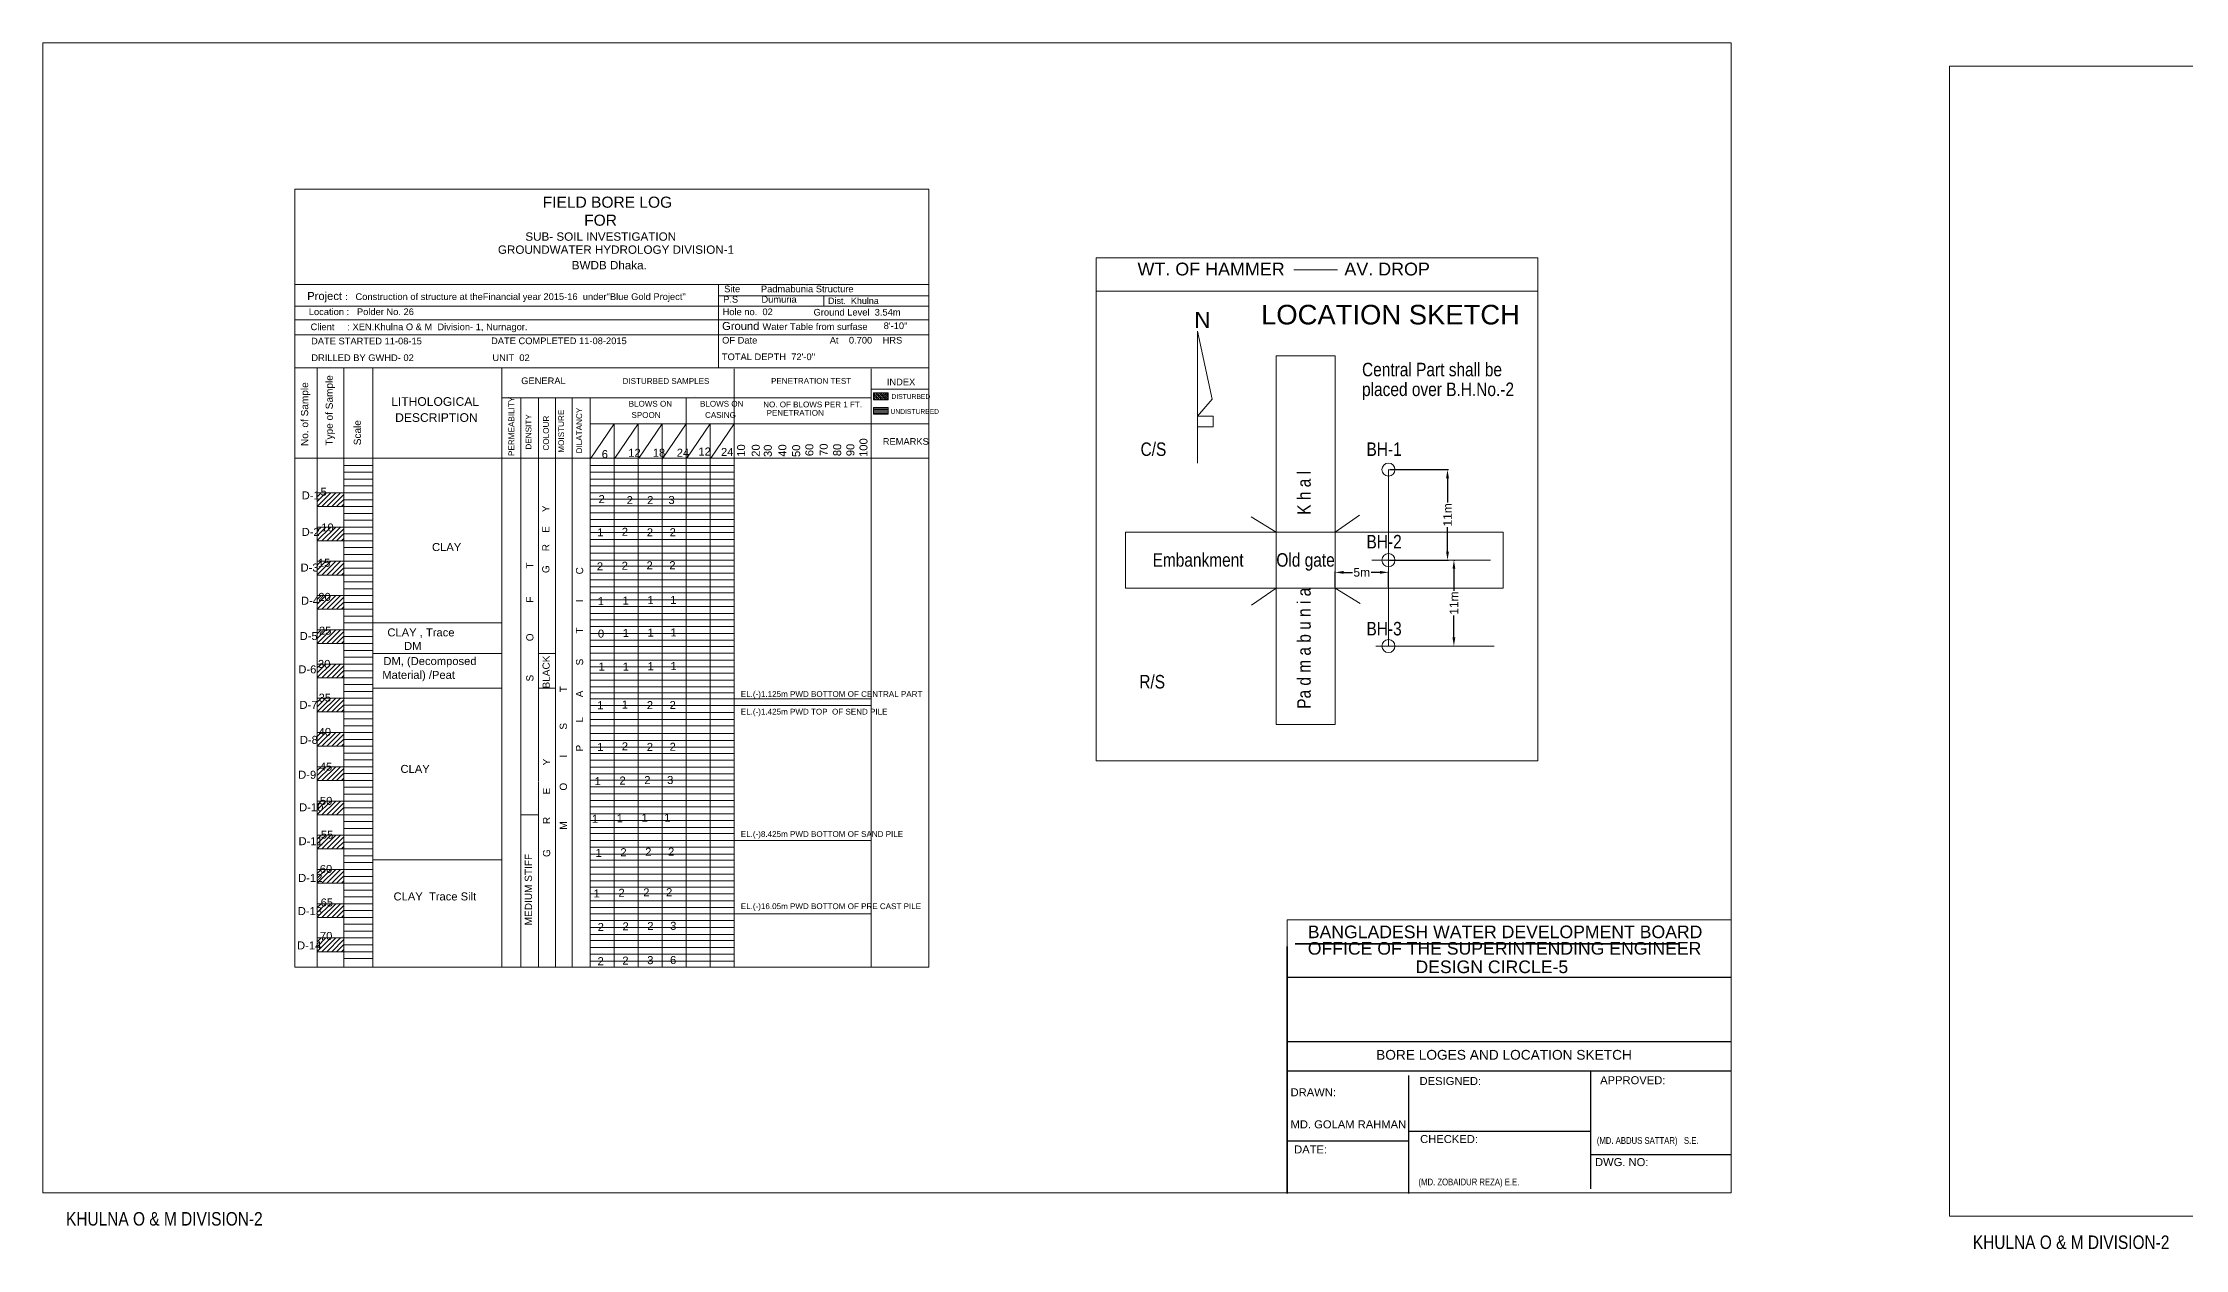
# Model space of a CAD drawing. Header units: feet. Extents: x 10083 to 81994, y 1397 to 4245.
# Drawn here: x 39695 to 40320, y 2033 to 2385 of the extents above; entities that cross this region are included whole.
import ezdxf

# ---------------------------------------------------------------- set-up
doc = ezdxf.new("R2010")
doc.units = ezdxf.units.FT
doc.header["$MEASUREMENT"] = 0
doc.header["$PDMODE"] = 35
doc.layers.get('0').update_dxf_attribs({"linetype": 'CONTINUOUS'})
doc.layers.get('Defpoints').update_dxf_attribs({"linetype": 'CONTINUOUS'})
doc.layers.add('OTHER', color=7, linetype='CONTINUOUS')
doc.layers.add('Text', color=7, linetype='CONTINUOUS')
for name, color, linetype, lineweight in [('Sheet', 250, 'CONTINUOUS', 35), ('VER', 15, 'CONTINUOUS', 13), ('WALL', 250, 'CONTINUOUS', 30)]:
    doc.layers.add(name, color=color, linetype=linetype, lineweight=lineweight)
doc.styles.add('ARIAL', font='arial.ttf')
doc.styles.add('ARIAL NARROW', font='ARIALN.TTF')
doc.styles.get("Standard").update_dxf_attribs({"font": 'arial.ttf'})
doc.styles.add('style1', font='arial.ttf')
doc.dimstyles.new('Architectural', dxfattribs={"dimtxt": 5, "dimasz": 6, "dimexe": 0.25, "dimexo": 0.25, "dimgap": 0.5, "dimtad": 0, "dimdec": 1, "dimzin": 3, "dimdsep": 46, "dimlunit": 3, "dimtxsty": 'Standard', "dimcen": 0.5, "dimclrd": 256, "dimclre": 256, "dimclrt": 242, "dimadec": 0, "dimazin": 0, "dimtfac": 0.5, "dimtdec": 1, "dimtofl": 0, "dimtmove": 0, "dimatfit": 3, "dimfxl": 0.25, "dimtolj": 1, "dimtzin": 0, "dimarcsym": 0})

# ---------------------------------------------------------------- blocks, each defined once
blk = doc.blocks.new('*D56')
at = {"lineweight": -2, "ltscale": 0.5}
for p, q in [((40087.59, 2260.4), (40104.82, 2260.4)), ((40104.57, 2257.9), (40104.57, 2250.77)), ((40104.57, 2236.46), (40104.57, 2243.59)), ((40087.59, 2233.96), (40104.82, 2233.96))]:
    blk.add_line(p, q, dxfattribs=at)
at = {"lineweight": 15, "ltscale": 0.5}
for points in [[(40104.16, 2257.9), (40104.99, 2257.9), (40104.57, 2260.4)], [(40104.16, 2236.46), (40104.99, 2236.46), (40104.57, 2233.96)]]:
    blk.add_solid(points, dxfattribs=at)
at = {"layer": 'Defpoints', "color": 0, "lineweight": 15, "ltscale": 0.5}
for p in [(40087.34, 2260.4), (40087.34, 2233.96), (40104.57, 2233.96)]:
    blk.add_point(p, dxfattribs=at)
at = {"color": 242, "lineweight": 15, "ltscale": 0.5, "insert": (40104.57, 2247.18), "char_height": 2.5, "attachment_point": 5, "rotation": 90}
blk.add_mtext('\\A1;11m', dxfattribs=at)
blk = doc.blocks.new('*D57')
at = {"lineweight": -2, "ltscale": 0.5}
for p, q in [((40071.73, 2226.04), (40071.73, 2230.64)), ((40074.23, 2230.39), (40076.79, 2230.39)), ((40084.84, 2230.39), (40082.28, 2230.39)), ((40087.34, 2226.04), (40087.34, 2230.64))]:
    blk.add_line(p, q, dxfattribs=at)
at = {"lineweight": 15, "ltscale": 0.5}
for points in [[(40074.23, 2230.81), (40074.23, 2229.98), (40071.73, 2230.39)], [(40084.84, 2230.81), (40084.84, 2229.98), (40087.34, 2230.39)]]:
    blk.add_solid(points, dxfattribs=at)
at = {"layer": 'Defpoints', "color": 0, "lineweight": 15, "ltscale": 0.5}
for p in [(40087.34, 2230.39), (40071.73, 2225.79), (40087.34, 2225.79)]:
    blk.add_point(p, dxfattribs=at)
at = {"color": 242, "lineweight": 15, "ltscale": 0.5, "insert": (40079.53, 2230.39), "char_height": 2.5, "attachment_point": 5}
blk.add_mtext('\\A1;5m', dxfattribs=at)
blk = doc.blocks.new('*D58')
at = {"lineweight": -2, "ltscale": 0.5}
for p, q in [((40106.5, 2233.96), (40106.69, 2233.96)), ((40106.44, 2231.46), (40106.44, 2225.01)), ((40106.44, 2211.38), (40106.44, 2217.82))]:
    blk.add_line(p, q, dxfattribs=at)
at = {"lineweight": 15, "ltscale": 0.5}
for points in [[(40106.02, 2231.46), (40106.85, 2231.46), (40106.44, 2233.96)], [(40106.02, 2211.38), (40106.85, 2211.38), (40106.44, 2208.88)]]:
    blk.add_solid(points, dxfattribs=at)
at = {"layer": 'Defpoints', "color": 0, "lineweight": 15, "ltscale": 0.5}
for p in [(40106.25, 2233.96), (40106.44, 2208.88), (40106.44, 2208.88)]:
    blk.add_point(p, dxfattribs=at)
at = {"color": 242, "lineweight": 15, "ltscale": 0.5, "insert": (40106.44, 2221.42), "char_height": 2.5, "attachment_point": 5, "rotation": 90}
blk.add_mtext('\\A1;11m', dxfattribs=at)

msp = doc.modelspace()

# ---------------------------------------------------------------- linework, layer by layer
at = {"color": 1, "lineweight": 15, "ltscale": 0.5}
for p, q in [((39694.56, 2049.17), (39694.56, 2385.05)), ((40251.14, 2042.33), (40251.14, 2378.2)), ((40002, 2322.28), (40130.92, 2322.28)), ((40002, 2322.28), (40002, 2175.33)), ((40130.92, 2322.28), (40130.92, 2175.33)), ((40059.67, 2318.79), (40072.47, 2318.79)), ((40130.92, 2312.53), (40002, 2312.53)), ((40054.54, 2186), (40054.54, 2293.63)), ((40054.54, 2293.63), (40071.73, 2293.63)), ((40071.73, 2293.63), (40071.73, 2186)), ((40087.34, 2260.4), (40087.34, 2208.88)), ((40087.34, 2233.96), (40087.34, 2256.4)), ((40054.54, 2242.12), (40047.24, 2246.58)), ((40071.73, 2242.12), (40078.88, 2247.11)), ((40010.53, 2242.12), (40120.77, 2242.12)), ((40010.53, 2225.79), (40010.53, 2242.12)), ((40120.77, 2242.12), (40120.77, 2225.79)), ((40117.12, 2233.96), (40082.46, 2233.96)), ((40120.77, 2225.79), (40010.53, 2225.79)), ((40047.39, 2220.8), (40054.54, 2225.79)), ((40079.04, 2221.34), (40071.73, 2225.79)), ((39790.92, 2215.62), (39828.5, 2215.62)), ((40083.66, 2208.88), (40094.68, 2208.88)), ((40094.68, 2208.88), (40118.19, 2208.88)), ((39790.92, 2206.68), (39828.5, 2206.68)), ((39839.22, 2206.68), (39844.22, 2206.68)), ((39790.92, 2196.55), (39828.5, 2196.55)), ((39839.22, 2196.55), (39844.22, 2196.55)), ((39896.36, 2193.43), (39936.36, 2193.43)), ((39896.36, 2191.54), (39936.36, 2191.54)), ((40054.54, 2186), (40071.73, 2186)), ((40130.92, 2175.33), (40002, 2175.33)), ((39834.09, 2159.62), (39839.22, 2159.62)), ((39896.36, 2152.1), (39936.36, 2152.1)), ((39896.36, 2130.68), (39936.36, 2130.68)), ((40057.76, 2128.94), (40057.76, 2049)), ((40187.32, 2128.94), (40057.76, 2128.94))]:
    msp.add_line(p, q, dxfattribs=at)
for points in [[(39694.56, 2385.05), (40187.32, 2385.05), (40187.32, 2049.17), (39694.56, 2049.17)], [(40251.14, 2378.2), (40743.9, 2378.2), (40743.9, 2042.33), (40251.14, 2042.33)]]:
    msp.add_lwpolyline(points, close=True, dxfattribs=at)
for centre in [(40087.34, 2260.4), (40087.34, 2233.96), (40087.34, 2208.88)]:
    msp.add_circle(centre, 1.9, dxfattribs=at)
at = {"layer": 'OTHER', "lineweight": 15}
for p, q in [((39953.22, 2342.29), (39932.53, 2342.29)), ((39891.81, 2314.42), (39891.81, 2290.16)), ((39922.55, 2311.88), (39922.55, 2311.88)), ((39922.55, 2311.18), (39922.55, 2308.18)), ((40031.59, 2300.83), (40031.59, 2262.29)), ((40031.59, 2300.83), (40035.85, 2280.93)), ((39936.36, 2289.88), (39936.36, 2281.38)), ((39936.36, 2283.85), (39953.22, 2283.85)), ((39884.81, 2281.67), (39884.81, 2281.67)), ((39936.36, 2281.38), (39936.36, 2115.06)), ((39937.07, 2282.21), (39938.27, 2280.81)), ((39937.07, 2281.6), (39937.74, 2280.81)), ((39937.1, 2281.05), (39937.25, 2280.87)), ((40035.85, 2280.93), (40031.59, 2275.97)), ((39854.36, 2263.43), (39861.36, 2273.75)), ((39870.81, 2274.03), (39870.81, 2274.03)), ((39870.81, 2274.03), (39870.81, 2274.03)), ((39790.92, 2263.71), (39787.91, 2263.71))]:
    msp.add_line(p, q, dxfattribs=at)
at = {"layer": 'OTHER'}
for p, q in [((40057.76, 2112.18), (40187.32, 2112.18)), ((40057.76, 2093.36), (40187.32, 2093.36)), ((40057.76, 2084.85), (40187.32, 2084.85)), ((40093.17, 2083.48), (40093.17, 2048.98)), ((40146.27, 2084.85), (40146.27, 2050.35)), ((40057.72, 2064.41), (40093.17, 2064.41)), ((40093.17, 2067.15), (40146.27, 2067.15)), ((40146.27, 2060.41), (40187.32, 2060.41))]:
    msp.add_line(p, q, dxfattribs=at)
at = {"layer": 'OTHER', "lineweight": 15}
msp.add_lwpolyline([(40031.59, 2275.97), (40036.2, 2275.97), (40036.2, 2272.93), (40031.59, 2272.93)], close=True, dxfattribs=at)
at = {"layer": 'Sheet'}
for p, q in [((40057.76, 2049), (40057.76, 2121.11)), ((40060.14, 2121.87), (40172.22, 2121.87))]:
    msp.add_line(p, q, dxfattribs=at)
at = {"layer": 'VER', "color": 4, "lineweight": 15}
for p, q in [((39932.53, 2342.29), (39768.12, 2342.29)), ((39768.12, 2314.42), (39953.22, 2314.42)), ((39891.81, 2314.42), (39880.98, 2314.42)), ((39768.12, 2308.18), (39953.22, 2308.18)), ((39891.81, 2311.18), (39953.22, 2311.18)), ((39768.12, 2304.17), (39953.22, 2304.17)), ((39768.12, 2299.76), (39953.22, 2299.76)), ((39768.12, 2290.16), (39953.22, 2290.16)), ((39774.67, 2290.16), (39774.67, 2115.06)), ((39782.38, 2290.16), (39782.38, 2115.06)), ((39790.92, 2290.16), (39790.92, 2115.06)), ((39790.92, 2290.16), (39790.92, 2115.06)), ((39828.5, 2290.16), (39828.5, 2115.06)), ((39896.36, 2289.88), (39896.36, 2115.06)), ((39937.07, 2282.82), (39938.8, 2280.81)), ((39937.07, 2282.82), (39938.8, 2280.81)), ((39937.07, 2282.82), (39938.8, 2280.81)), ((39937.59, 2282.82), (39939.33, 2280.81)), ((39938.12, 2282.82), (39939.86, 2280.81)), ((39938.65, 2282.82), (39940.39, 2280.81)), ((39939.18, 2282.82), (39940.91, 2280.81)), ((39939.71, 2282.82), (39941.35, 2280.92)), ((39940.23, 2282.82), (39941.35, 2281.54)), ((39940.76, 2282.82), (39941.35, 2282.15)), ((39828.5, 2281.38), (39936.36, 2281.38)), ((39834.09, 2281.38), (39834.09, 2115.06)), ((39839.22, 2281.38), (39839.22, 2169.5)), ((39844.22, 2281.38), (39844.22, 2115.06)), ((39849.07, 2281.43), (39849.07, 2115.11)), ((39854.36, 2281.38), (39854.36, 2115.06)), ((39882.36, 2281.38), (39882.36, 2261.62)), ((39941.31, 2278.38), (39937.03, 2278.38)), ((39941.31, 2277.98), (39937.03, 2277.98)), ((39941.31, 2277.58), (39937.03, 2277.58)), ((39941.31, 2277.18), (39937.03, 2277.18)), ((39941.31, 2276.78), (39937.03, 2276.78)), ((39953.22, 2273.75), (39854.36, 2273.75)), ((39861.36, 2273.75), (39861.36, 2115.06)), ((39861.55, 2263.71), (39868.36, 2273.75)), ((39868.36, 2273.75), (39868.36, 2115.06)), ((39868.55, 2263.71), (39875.36, 2273.75)), ((39875.36, 2273.75), (39875.36, 2115.06)), ((39875.36, 2263.43), (39882.36, 2273.75)), ((39882.55, 2263.71), (39889.36, 2273.75)), ((39889.36, 2273.75), (39889.36, 2261.62)), ((39889.55, 2263.71), (39896.36, 2273.75)), ((39768.12, 2263.71), (39953.22, 2263.71)), ((39863.81, 2263.71), (39866.75, 2263.71)), ((39863.81, 2263.71), (39865, 2263.71)), ((39877.81, 2263.71), (39877.81, 2263.71)), ((39891.81, 2263.71), (39891.81, 2263.71)), ((39782.38, 2261.62), (39790.92, 2261.62)), ((39782.38, 2259.62), (39790.92, 2259.62)), ((39782.38, 2257.62), (39790.92, 2257.62)), ((39834.09, 2263.43), (39834.09, 2115.06)), ((39844.22, 2263.43), (39844.22, 2115.06)), ((39854.36, 2261.62), (39896.36, 2261.62)), ((39854.36, 2259.62), (39896.36, 2259.62)), ((39854.36, 2257.62), (39896.36, 2257.62)), ((39868.36, 2261.62), (39868.36, 2115.06)), ((39875.36, 2261.62), (39875.36, 2115.06)), ((39882.36, 2261.62), (39882.36, 2115.06)), ((39889.36, 2261.62), (39889.36, 2115.06)), ((39774.67, 2253.62), (39790.92, 2253.62)), ((39777.21, 2253.62), (39774.67, 2251.08)), ((39775.8, 2253.62), (39774.67, 2252.49)), ((39778.63, 2253.62), (39774.67, 2249.66)), ((39780.04, 2253.62), (39776.04, 2249.62)), ((39781.46, 2253.62), (39777.45, 2249.62)), ((39782.38, 2253.13), (39778.87, 2249.62)), ((39782.38, 2251.72), (39780.28, 2249.62)), ((39782.38, 2255.62), (39790.92, 2255.62)), ((39782.38, 2253.62), (39790.92, 2253.62)), ((39782.38, 2251.62), (39790.92, 2251.62)), ((39854.36, 2255.62), (39896.36, 2255.62)), ((39854.36, 2255.62), (39896.36, 2255.62)), ((39854.36, 2253.62), (39896.36, 2253.62)), ((39854.36, 2251.81), (39896.36, 2251.81)), ((39854.36, 2251.81), (39896.36, 2251.81)), ((39774.67, 2249.62), (39790.92, 2249.62)), ((39782.38, 2250.3), (39781.7, 2249.62)), ((39782.38, 2247.62), (39790.92, 2247.62)), ((39782.38, 2245.62), (39790.92, 2245.62)), ((39782.38, 2245.62), (39790.92, 2245.62)), ((39854.36, 2249.81), (39896.36, 2249.81)), ((39854.36, 2249.81), (39896.36, 2249.81)), ((39854.36, 2249.81), (39896.36, 2249.81)), ((39854.36, 2247.81), (39896.36, 2247.81)), ((39854.36, 2247.81), (39896.36, 2247.81)), ((39854.36, 2247.81), (39896.36, 2247.81)), ((39854.36, 2245.81), (39896.36, 2245.81)), ((39774.67, 2243.62), (39790.92, 2243.62)), ((39777.21, 2243.62), (39774.67, 2241.08)), ((39775.8, 2243.62), (39774.67, 2242.49)), ((39778.63, 2243.62), (39774.67, 2239.66)), ((39774.67, 2239.62), (39790.92, 2239.62)), ((39780.04, 2243.62), (39776.04, 2239.62)), ((39781.46, 2243.62), (39777.45, 2239.62)), ((39782.38, 2243.13), (39778.87, 2239.62)), ((39782.38, 2241.72), (39780.28, 2239.62)), ((39782.38, 2240.3), (39781.7, 2239.62)), ((39782.38, 2241.62), (39790.92, 2241.62)), ((39854.36, 2243.81), (39896.36, 2243.81)), ((39854.36, 2242), (39896.36, 2242)), ((39854.36, 2242), (39896.36, 2242)), ((39854.36, 2240), (39896.36, 2240)), ((39854.36, 2240), (39896.36, 2240)), ((39854.36, 2240), (39896.36, 2240)), ((39774.67, 2233.62), (39790.92, 2233.62)), ((39777.21, 2233.62), (39774.67, 2231.08)), ((39775.8, 2233.62), (39774.67, 2232.49)), ((39778.63, 2233.62), (39774.67, 2229.66)), ((39780.04, 2233.62), (39776.04, 2229.62)), ((39781.46, 2233.62), (39777.45, 2229.62)), ((39782.38, 2233.13), (39778.87, 2229.62)), ((39782.38, 2237.62), (39790.92, 2237.62)), ((39782.38, 2237.62), (39790.92, 2237.62)), ((39782.38, 2235.62), (39790.92, 2235.62)), ((39854.36, 2238), (39896.36, 2238)), ((39854.36, 2236), (39896.36, 2236)), ((39854.36, 2234), (39896.36, 2234)), ((39774.67, 2229.62), (39790.92, 2229.62)), ((39782.38, 2231.72), (39780.28, 2229.62)), ((39782.38, 2230.3), (39781.7, 2229.62)), ((39782.38, 2231.62), (39790.92, 2231.62)), ((39782.38, 2229.62), (39790.92, 2229.62)), ((39782.38, 2227.62), (39790.92, 2227.62)), ((39854.36, 2232.19), (39896.36, 2232.19)), ((39854.36, 2232.19), (39896.36, 2232.19)), ((39854.36, 2230.19), (39896.36, 2230.19)), ((39854.36, 2228.19), (39896.36, 2228.19)), ((39854.36, 2226.19), (39896.36, 2226.19)), ((39774.67, 2223.62), (39790.92, 2223.62)), ((39777.21, 2223.62), (39774.67, 2221.08)), ((39775.8, 2223.62), (39774.67, 2222.49)), ((39778.63, 2223.62), (39774.67, 2219.66)), ((39780.04, 2223.62), (39776.04, 2219.62)), ((39781.46, 2223.62), (39777.45, 2219.62)), ((39782.38, 2223.13), (39778.87, 2219.62)), ((39782.38, 2221.72), (39780.28, 2219.62)), ((39782.38, 2220.3), (39781.7, 2219.62)), ((39782.38, 2225.62), (39790.92, 2225.62)), ((39782.38, 2221.62), (39790.92, 2221.62)), ((39782.38, 2221.62), (39790.92, 2221.62)), ((39854.36, 2224.38), (39896.36, 2224.38)), ((39854.36, 2224.38), (39896.36, 2224.38)), ((39854.36, 2222.38), (39896.36, 2222.38)), ((39854.36, 2220.38), (39896.36, 2220.38)), ((39774.67, 2219.62), (39790.92, 2219.62)), ((39782.38, 2217.62), (39790.92, 2217.62)), ((39782.38, 2215.62), (39790.92, 2215.62)), ((39854.36, 2218.38), (39896.36, 2218.38)), ((39854.36, 2216.58), (39896.36, 2216.58)), ((39854.36, 2216.58), (39896.36, 2216.58)), ((39854.36, 2214.58), (39896.36, 2214.58)), ((39774.67, 2213.62), (39790.92, 2213.62)), ((39777.21, 2213.62), (39774.67, 2211.08)), ((39775.8, 2213.62), (39774.67, 2212.49)), ((39778.63, 2213.62), (39774.67, 2209.66)), ((39774.67, 2209.62), (39790.92, 2209.62)), ((39780.04, 2213.62), (39776.04, 2209.62)), ((39781.46, 2213.62), (39777.45, 2209.62)), ((39782.38, 2213.13), (39778.87, 2209.62)), ((39782.38, 2211.72), (39780.28, 2209.62)), ((39782.38, 2210.3), (39781.7, 2209.62)), ((39782.38, 2213.62), (39790.92, 2213.62)), ((39782.38, 2211.62), (39790.92, 2211.62)), ((39782.38, 2207.62), (39790.92, 2207.62)), ((39854.36, 2212.58), (39896.36, 2212.58)), ((39854.36, 2210.58), (39896.36, 2210.58)), ((39854.36, 2208.77), (39896.36, 2208.77)), ((39854.36, 2208.77), (39896.36, 2208.77)), ((39774.67, 2203.62), (39790.92, 2203.62)), ((39777.21, 2203.62), (39774.67, 2201.08)), ((39775.8, 2203.62), (39774.67, 2202.49)), ((39778.63, 2203.62), (39774.67, 2199.66)), ((39780.04, 2203.62), (39776.04, 2199.62)), ((39781.46, 2203.62), (39777.45, 2199.62)), ((39782.38, 2203.13), (39778.87, 2199.62)), ((39782.38, 2201.72), (39780.28, 2199.62)), ((39782.38, 2205.62), (39790.92, 2205.62)), ((39782.38, 2205.62), (39790.92, 2205.62)), ((39782.38, 2201.62), (39790.92, 2201.62)), ((39854.36, 2206.77), (39896.36, 2206.77)), ((39854.36, 2204.77), (39896.36, 2204.77)), ((39854.36, 2202.77), (39896.36, 2202.77)), ((39774.67, 2199.62), (39790.92, 2199.62)), ((39782.38, 2200.3), (39781.7, 2199.62)), ((39782.38, 2197.62), (39790.92, 2197.62)), ((39782.38, 2197.62), (39790.92, 2197.62)), ((39782.38, 2195.62), (39790.92, 2195.62)), ((39854.36, 2200.96), (39896.36, 2200.96)), ((39854.36, 2200.96), (39896.36, 2200.96)), ((39854.36, 2200.96), (39896.36, 2200.96)), ((39854.36, 2198.96), (39896.36, 2198.96)), ((39854.36, 2198.96), (39896.36, 2198.96)), ((39854.36, 2196.96), (39896.36, 2196.96)), ((39854.36, 2196.96), (39896.36, 2196.96)), ((39854.36, 2195.24), (39896.36, 2195.24)), ((39854.36, 2195.24), (39896.36, 2195.24)), ((39774.67, 2193.62), (39790.92, 2193.62)), ((39777.21, 2193.62), (39774.67, 2191.08)), ((39775.8, 2193.62), (39774.67, 2192.49)), ((39778.63, 2193.62), (39774.67, 2189.66)), ((39774.67, 2189.62), (39790.92, 2189.62)), ((39780.04, 2193.62), (39776.04, 2189.62)), ((39781.46, 2193.62), (39777.45, 2189.62)), ((39782.38, 2193.13), (39778.87, 2189.62)), ((39782.38, 2191.72), (39780.28, 2189.62)), ((39782.38, 2190.3), (39781.7, 2189.62)), ((39782.38, 2191.62), (39790.92, 2191.62)), ((39782.38, 2189.62), (39790.92, 2189.62)), ((39854.36, 2193.43), (39896.36, 2193.43)), ((39854.36, 2193.43), (39896.36, 2193.43)), ((39854.36, 2191.54), (39896.36, 2191.54)), ((39854.36, 2189.43), (39896.36, 2189.43)), ((39774.67, 2183.62), (39790.92, 2183.62)), ((39777.21, 2183.62), (39774.67, 2181.08)), ((39775.8, 2183.62), (39774.67, 2182.49)), ((39778.63, 2183.62), (39774.67, 2179.66)), ((39780.04, 2183.62), (39776.04, 2179.62)), ((39781.46, 2183.62), (39777.45, 2179.62)), ((39782.38, 2183.13), (39778.87, 2179.62)), ((39782.38, 2187.62), (39790.92, 2187.62)), ((39782.38, 2185.62), (39790.92, 2185.62)), ((39854.36, 2187.43), (39896.36, 2187.43)), ((39854.36, 2185.62), (39896.36, 2185.62)), ((39854.36, 2185.62), (39896.36, 2185.62)), ((39854.36, 2183.34), (39896.36, 2183.34)), ((39774.67, 2179.62), (39790.92, 2179.62)), ((39782.38, 2181.72), (39780.28, 2179.62)), ((39782.38, 2180.3), (39781.7, 2179.62)), ((39782.38, 2181.62), (39790.92, 2181.62)), ((39782.38, 2181.62), (39790.92, 2181.62)), ((39782.38, 2177.62), (39790.92, 2177.62)), ((39854.36, 2181.34), (39896.36, 2181.34)), ((39854.36, 2179.34), (39896.36, 2179.34)), ((39854.36, 2177.53), (39896.36, 2177.53)), ((39854.36, 2177.53), (39896.36, 2177.53)), ((39774.67, 2173.62), (39790.92, 2173.62)), ((39777.21, 2173.62), (39774.67, 2171.08)), ((39775.8, 2173.62), (39774.67, 2172.49)), ((39778.63, 2173.62), (39774.67, 2169.66)), ((39780.04, 2173.62), (39776.04, 2169.62)), ((39781.46, 2173.62), (39777.45, 2169.62)), ((39782.38, 2173.13), (39778.87, 2169.62)), ((39782.38, 2171.72), (39780.28, 2169.62)), ((39782.38, 2170.3), (39781.7, 2169.62)), ((39782.38, 2175.62), (39790.92, 2175.62)), ((39782.38, 2173.62), (39790.92, 2173.62)), ((39782.38, 2171.62), (39790.92, 2171.62)), ((39854.36, 2175.53), (39896.36, 2175.53)), ((39854.36, 2173.53), (39896.36, 2173.53)), ((39854.36, 2171.53), (39896.36, 2171.53)), ((39774.67, 2169.62), (39790.92, 2169.62)), ((39774.67, 2163.62), (39790.92, 2163.62)), ((39777.21, 2163.62), (39774.67, 2161.08)), ((39775.8, 2163.62), (39774.67, 2162.49)), ((39778.63, 2163.62), (39774.67, 2159.66)), ((39780.04, 2163.62), (39776.04, 2159.62)), ((39781.46, 2163.62), (39777.45, 2159.62)), ((39782.38, 2167.62), (39790.92, 2167.62)), ((39782.38, 2165.62), (39790.92, 2165.62)), ((39782.38, 2165.62), (39790.92, 2165.62)), ((39839.22, 2169.29), (39839.22, 2115.06)), ((39854.36, 2169.72), (39896.36, 2169.72)), ((39854.36, 2169.72), (39896.36, 2169.72)), ((39854.36, 2169.72), (39896.36, 2169.72)), ((39854.36, 2167.72), (39896.36, 2167.72)), ((39854.36, 2167.72), (39896.36, 2167.72)), ((39854.36, 2165.72), (39896.36, 2165.72)), ((39854.36, 2165.72), (39896.36, 2165.72)), ((39854.36, 2163.72), (39896.36, 2163.72)), ((39854.36, 2163.72), (39896.36, 2163.72)), ((39774.67, 2159.62), (39790.92, 2159.62)), ((39782.38, 2163.13), (39778.87, 2159.62)), ((39782.38, 2161.72), (39780.28, 2159.62)), ((39782.38, 2161.62), (39790.92, 2161.62)), ((39782.38, 2157.62), (39790.92, 2157.62)), ((39782.38, 2157.62), (39790.92, 2157.62)), ((39854.36, 2161.91), (39896.36, 2161.91)), ((39854.36, 2161.91), (39896.36, 2161.91)), ((39854.36, 2159.91), (39896.36, 2159.91)), ((39854.36, 2157.91), (39896.36, 2157.91)), ((39774.67, 2153.62), (39790.92, 2153.62)), ((39777.21, 2153.62), (39774.67, 2151.08)), ((39775.8, 2153.62), (39774.67, 2152.49)), ((39778.63, 2153.62), (39774.67, 2149.66)), ((39780.04, 2153.62), (39776.04, 2149.62)), ((39781.46, 2153.62), (39777.45, 2149.62)), ((39782.38, 2153.13), (39778.87, 2149.62)), ((39782.38, 2151.72), (39780.28, 2149.62)), ((39782.38, 2155.62), (39790.92, 2155.62)), ((39782.38, 2151.62), (39790.92, 2151.62)), ((39854.36, 2155.91), (39896.36, 2155.91)), ((39854.36, 2154.1), (39896.36, 2154.1)), ((39854.36, 2154.1), (39896.36, 2154.1)), ((39854.36, 2152.1), (39896.36, 2152.1)), ((39774.67, 2149.62), (39790.92, 2149.62)), ((39782.38, 2150.3), (39781.7, 2149.62)), ((39782.38, 2149.62), (39790.92, 2149.62)), ((39782.38, 2147.62), (39790.92, 2147.62)), ((39782.38, 2145.62), (39790.92, 2145.62)), ((39790.92, 2146.46), (39828.5, 2146.46)), ((39854.36, 2150.1), (39896.36, 2150.1)), ((39854.36, 2148.1), (39896.36, 2148.1)), ((39854.36, 2146.3), (39896.36, 2146.3)), ((39854.36, 2146.3), (39896.36, 2146.3)), ((39774.67, 2143.62), (39790.92, 2143.62)), ((39777.21, 2143.62), (39774.67, 2141.08)), ((39775.8, 2143.62), (39774.67, 2142.49)), ((39778.63, 2143.62), (39774.67, 2139.66)), ((39774.67, 2139.62), (39790.92, 2139.62)), ((39780.04, 2143.62), (39776.04, 2139.62)), ((39781.46, 2143.62), (39777.45, 2139.62)), ((39782.38, 2143.13), (39778.87, 2139.62)), ((39782.38, 2141.72), (39780.28, 2139.62)), ((39782.38, 2140.3), (39781.7, 2139.62)), ((39782.38, 2141.62), (39790.92, 2141.62)), ((39782.38, 2141.62), (39790.92, 2141.62)), ((39854.36, 2144.3), (39896.36, 2144.3)), ((39854.36, 2142.3), (39896.36, 2142.3)), ((39854.36, 2140.3), (39896.36, 2140.3)), ((39774.67, 2133.62), (39790.92, 2133.62)), ((39777.21, 2133.62), (39774.67, 2131.08)), ((39775.8, 2133.62), (39774.67, 2132.49)), ((39778.63, 2133.62), (39774.67, 2129.66)), ((39780.04, 2133.62), (39776.04, 2129.62)), ((39781.46, 2133.62), (39777.45, 2129.62)), ((39782.38, 2133.13), (39778.87, 2129.62)), ((39782.38, 2137.62), (39790.92, 2137.62)), ((39782.38, 2135.62), (39790.92, 2135.62)), ((39782.38, 2133.62), (39790.92, 2133.62)), ((39854.36, 2138.49), (39896.36, 2138.49)), ((39854.36, 2138.49), (39896.36, 2138.49)), ((39854.36, 2138.49), (39896.36, 2138.49)), ((39854.36, 2136.49), (39896.36, 2136.49)), ((39854.36, 2136.49), (39896.36, 2136.49)), ((39854.36, 2134.49), (39896.36, 2134.49)), ((39854.36, 2134.49), (39896.36, 2134.49)), ((39854.36, 2132.49), (39896.36, 2132.49)), ((39854.36, 2132.49), (39896.36, 2132.49)), ((39774.67, 2129.62), (39790.92, 2129.62)), ((39782.38, 2131.72), (39780.28, 2129.62)), ((39782.38, 2130.3), (39781.7, 2129.62)), ((39782.38, 2131.62), (39790.92, 2131.62)), ((39782.38, 2127.62), (39790.92, 2127.62)), ((39854.36, 2130.68), (39896.36, 2130.68)), ((39854.36, 2130.68), (39896.36, 2130.68)), ((39854.36, 2130.68), (39896.36, 2130.68)), ((39854.36, 2128.68), (39896.36, 2128.68)), ((39854.36, 2128.68), (39896.36, 2128.68)), ((39854.36, 2126.68), (39896.36, 2126.68)), ((39854.36, 2126.68), (39896.36, 2126.68)), ((39774.67, 2123.62), (39790.92, 2123.62)), ((39777.21, 2123.62), (39774.67, 2121.08)), ((39775.8, 2123.62), (39774.67, 2122.49)), ((39778.63, 2123.62), (39774.67, 2119.66)), ((39780.04, 2123.62), (39776.04, 2119.62)), ((39781.46, 2123.62), (39777.45, 2119.62)), ((39782.38, 2123.13), (39778.87, 2119.62)), ((39782.38, 2121.72), (39780.28, 2119.62)), ((39782.38, 2120.3), (39781.7, 2119.62)), ((39782.38, 2125.62), (39790.92, 2125.62)), ((39782.38, 2125.62), (39790.92, 2125.62)), ((39782.38, 2121.62), (39790.92, 2121.62)), ((39854.36, 2124.68), (39896.36, 2124.68)), ((39854.36, 2124.68), (39896.36, 2124.68)), ((39854.36, 2122.87), (39896.36, 2122.87)), ((39854.36, 2122.87), (39896.36, 2122.87)), ((39854.36, 2120.87), (39896.36, 2120.87)), ((39768.12, 2115.06), (39953.22, 2115.06)), ((39774.67, 2119.62), (39790.92, 2119.62)), ((39782.38, 2117.62), (39790.92, 2117.62)), ((39782.38, 2117.62), (39790.92, 2117.62)), ((39854.36, 2118.87), (39896.36, 2118.87)), ((39854.36, 2116.87), (39896.36, 2116.87)), ((39854.36, 2115.06), (39889.36, 2115.06))]:
    msp.add_line(p, q, dxfattribs=at)
for points in [[(39768.12, 2115.06), (39768.12, 2342.29)], [(39953.22, 2342.29), (39953.22, 2115.06)]]:
    msp.add_lwpolyline(points, dxfattribs=at)
for points in [[(39937.07, 2282.82), (39941.35, 2282.82), (39941.35, 2280.81), (39937.07, 2280.81)], [(39937.03, 2278.58), (39941.31, 2278.58), (39941.31, 2276.57), (39937.03, 2276.57)], [(39774.67, 2253.62), (39782.38, 2253.62), (39782.38, 2249.62), (39774.67, 2249.62)], [(39774.67, 2243.62), (39782.38, 2243.62), (39782.38, 2239.62), (39774.67, 2239.62)], [(39774.67, 2233.62), (39782.38, 2233.62), (39782.38, 2229.62), (39774.67, 2229.62)], [(39774.67, 2223.62), (39782.38, 2223.62), (39782.38, 2219.62), (39774.67, 2219.62)], [(39774.67, 2213.62), (39782.38, 2213.62), (39782.38, 2209.62), (39774.67, 2209.62)], [(39774.67, 2203.62), (39782.38, 2203.62), (39782.38, 2199.62), (39774.67, 2199.62)], [(39774.67, 2193.62), (39782.38, 2193.62), (39782.38, 2189.62), (39774.67, 2189.62)], [(39774.67, 2183.62), (39782.38, 2183.62), (39782.38, 2179.62), (39774.67, 2179.62)], [(39774.67, 2173.62), (39782.38, 2173.62), (39782.38, 2169.62), (39774.67, 2169.62)], [(39774.67, 2163.62), (39782.38, 2163.62), (39782.38, 2159.62), (39774.67, 2159.62)], [(39774.67, 2153.62), (39782.38, 2153.62), (39782.38, 2149.62), (39774.67, 2149.62)], [(39774.67, 2143.62), (39782.38, 2143.62), (39782.38, 2139.62), (39774.67, 2139.62)], [(39774.67, 2133.62), (39782.38, 2133.62), (39782.38, 2129.62), (39774.67, 2129.62)], [(39774.67, 2123.62), (39782.38, 2123.62), (39782.38, 2119.62), (39774.67, 2119.62)]]:
    msp.add_lwpolyline(points, close=True, dxfattribs=at)

# ---------------------------------------------------------------- texts
at = {"layer": 'Text'}
for s, height, style, p in [('WT. OF HAMMER            AV. DROP', 3.7406, 'ARIAL', (40014.09, 2317.11)), ('LOCATION SKETCH', 5.7265, 'ARIAL', (40050.15, 2302.8)), ('Central Part shall be', 3.9366, 'ARIAL NARROW', (40079.62, 2287.66)), ('placed over B.H.No.-2', 3.9366, 'ARIAL NARROW', (40079.62, 2281.89)), ('C/S', 3.937, 'ARIAL NARROW', (40014.97, 2264.4)), ('BH-1', 3.937, 'ARIAL NARROW', (40080.92, 2264.4)), ('BH-2', 3.937, 'ARIAL NARROW', (40080.92, 2237.39)), ('Embankment', 3.937, 'ARIAL NARROW', (40018.48, 2232.06)), ('Old gate', 3.937, 'ARIAL NARROW', (40054.61, 2232.06)), ('BH-3', 3.937, 'ARIAL NARROW', (40080.92, 2211.99)), ('R/S', 3.937, 'ARIAL NARROW', (40014.6, 2196.49)), ('BANGLADESH WATER DEVELOPMENT BOARD', 3.6822, 'ARIAL', (40063.79, 2123.56)), ('OFFICE OF THE SUPERINTENDING ENGINEER', 3.6822, 'ARIAL', (40063.79, 2118.75)), ('DESIGN CIRCLE-5', 3.6822, 'ARIAL', (40095.21, 2113.36)), ('BORE LOGES AND LOCATION SKETCH', 2.8632, 'ARIAL', (40083.73, 2088.06)), ('DESIGNED:', 2.338, 'ARIAL', (40096.41, 2080.67)), ('APPROVED:', 2.338, 'ARIAL', (40149.12, 2080.91)), ('DRAWN:', 2.338, 'ARIAL', (40058.76, 2077.38)), ('MD. GOLAM RAHMAN', 2.3379, 'ARIAL', (40058.76, 2068.02)), ('CHECKED:', 2.338, 'ARIAL', (40096.58, 2063.73)), ('(MD. ABDUS SATTAR)   S.E.', 1.9683, 'ARIAL NARROW', (40148.15, 2063.49)), ('DATE: ', 2.338, 'ARIAL', (40059.8, 2060.69)), ('DWG. NO:', 2.338, 'ARIAL', (40147.62, 2057)), ('(MD. ZOBAIDUR REZA) E.E.', 1.9683, 'ARIAL NARROW', (40096.1, 2051.38)), ('KHULNA O & M DIVISION-2', 3.9375, 'ARIAL NARROW', (39701.33, 2039.63)), ('KHULNA O & M DIVISION-2', 3.9375, 'ARIAL NARROW', (40257.91, 2032.79))]:
    msp.add_text(s, height=height, dxfattribs=dict(at, style=style)).set_placement(p)
at = {"layer": 'Text', "style": 'ARIAL NARROW'}
msp.add_text('Pa d m a b u n i a                 K h a l ', height=3.9366, rotation=90, dxfattribs=at).set_placement((40064.64, 2190.55))
at = {"layer": 'VER', "color": 4, "lineweight": 15, "style": 'style1'}
msp.add_text('Dist.  Khulna', height=1.8687, dxfattribs=at).set_placement((39923.76, 2308.77))
at = {"layer": 'VER', "color": 4, "lineweight": 15, "attachment_point": 1, "style": 'style1'}
for s, insert, char_height, width in [(' {\\H0.8333x;Site        Padmabunia Structure}', (39892.52, 2314.15), 2.3359, 100.58), (' {\\H0.8333x;Hole no.  02}', (39892.06, 2307.46), 2.3359, 100.58), (' {\\H0.8333x;P.S         Dumuria}', (39892.23, 2311.1), 2.3359, 100.58), (' {\\H0.8333x;       Ground Level  3.54m}', (39913.34, 2307.34), 2.3359, 100.58), (' Ground {\\H0.8333x;Water Table from surfase }', (39891.92, 2303.52), 2.3359, 100.58), (" {\\H0.8333x;8'-10''}", (39939.08, 2303.39), 2.3359, 100.58), (' {\\H0.8333x;OF Date                            At    0.700    HRS        }', (39891.92, 2299.16), 2.3359, 100.58), (" {\\H0.8333x;TOTAL DEPTH  72'-0''}", (39891.86, 2294.32), 2.3359, 100.58), ('DISTURBED', (39942.27, 2282.44), 1.402, 60.348), ('UNDISTURBED', (39941.99, 2278.06), 1.4016, 60.348), ('\\P6', (39857.7, 2269.99), 2.34, 100.58), ('12', (39865.44, 2266.5), 2.336, 100.58), ('18', (39872.59, 2266.5), 2.336, 100.58), ('24', (39879.59, 2266.5), 2.336, 100.58), ('12', (39885.91, 2266.86), 2.336, 100.58), ('24', (39892.51, 2266.73), 2.336, 100.58), ('\\PD-1', (39770.12, 2257.94), 2.336, 100.58), ('\\P5', (39775.62, 2259.01), 2.34, 100.58), ('2', (39856.77, 2252.97), 2.34, 100.58), ('2', (39864.97, 2252.66), 2.34, 100.58), ('2', (39870.94, 2252.66), 2.34, 100.58), ('3', (39877.17, 2252.7), 2.34, 100.58), ('\\PD-2', (39770.12, 2247.28), 2.336, 100.58), ('\\P10', (39775.82, 2248.58), 2.336, 100.58), ('1', (39856.39, 2243.25), 2.34, 100.58), ('2', (39863.55, 2243.42), 2.34, 100.58), ('2', (39870.85, 2243.25), 2.34, 100.58), ('2', (39877.51, 2243.29), 2.34, 100.58), ('\\PD-3', (39769.79, 2236.86), 2.336, 100.58), ('\\P15', (39774.86, 2238.25), 2.336, 100.58), ('2', (39856.27, 2233.33), 2.34, 100.58), ('2', (39863.52, 2233.5), 2.34, 100.58), ('2', (39870.77, 2233.62), 2.34, 100.58), ('2', (39877.43, 2233.66), 2.34, 100.58), ('\\PD-4', (39769.9, 2227.18), 2.336, 100.58), ('\\P20', (39774.96, 2228.29), 2.336, 100.58), ('1', (39856.53, 2223.16), 2.34, 100.58), ('1', (39863.77, 2223.34), 2.34, 100.58), ('1', (39871.02, 2223.46), 2.34, 100.58), ('1', (39877.68, 2223.5), 2.34, 100.58), ('\\P25', (39775.15, 2218.43), 2.336, 100.58), ('0', (39856.58, 2213.68), 2.34, 100.58), ('1', (39863.83, 2213.86), 2.34, 100.58), ('1', (39871.08, 2213.98), 2.34, 100.58), ('1', (39877.74, 2214.02), 2.34, 100.58), ('\\PD-5', (39769.52, 2216.87), 2.336, 100.58), ('\\PD-6', (39769.14, 2207.13), 2.336, 100.58), ('\\P30', (39774.86, 2208.72), 2.336, 100.58), ('1', (39856.77, 2204.05), 2.34, 100.58), ('1', (39863.83, 2204.05), 2.34, 100.58), ('1', (39871.08, 2204.17), 2.34, 100.58), ('1', (39877.74, 2204.21), 2.34, 100.58), ('\\P35', (39775.05, 2198.86), 2.336, 100.58), ('\\PD-7', (39769.47, 2196.76), 2.336, 100.58), ('1', (39856.39, 2192.78), 2.34, 100.58), ('1', (39863.55, 2192.96), 2.34, 100.58), ('2', (39870.85, 2192.79), 2.34, 100.58), ('2', (39877.51, 2192.83), 2.34, 100.58), ('\\PD-8', (39769.58, 2186.54), 2.336, 100.58), ('\\P40', (39775.05, 2188.86), 2.336, 100.58), ('1', (39856.39, 2180.58), 2.34, 100.58), ('2', (39863.55, 2180.76), 2.34, 100.58), ('2', (39870.85, 2180.59), 2.34, 100.58), ('2', (39877.51, 2180.63), 2.34, 100.58), ('\\PD-9', (39769.09, 2176.35), 2.336, 100.58), ('\\P45', (39775.4, 2178.72), 2.336, 100.58), ('1', (39855.62, 2170.59), 2.34, 100.58), ('2', (39862.87, 2170.77), 2.34, 100.58), ('2', (39870.12, 2170.89), 2.34, 100.58), ('3', (39876.78, 2170.93), 2.34, 100.58), ('\\P50', (39775.43, 2168.72), 2.336, 100.58), ('\\PD-10', (39769.36, 2166.83), 2.336, 100.58), ('1', (39854.81, 2159.59), 2.34, 100.58), ('1', (39862.06, 2159.76), 2.34, 100.58), ('1', (39869.31, 2159.88), 2.34, 100.58), ('1', (39875.97, 2159.92), 2.34, 100.58), ('\\PD-11', (39769.2, 2156.95), 2.336, 100.58), ('\\P55', (39775.72, 2158.86), 2.336, 100.58), ('\\P60', (39775.4, 2148.84), 2.336, 100.58), ('1', (39855.89, 2149.65), 2.34, 100.58), ('2', (39863.14, 2149.83), 2.34, 100.58), ('2', (39870.39, 2149.95), 2.34, 100.58), ('2', (39877.05, 2149.99), 2.34, 100.58), ('\\PD-12', (39769.09, 2146.22), 2.336, 100.58), ('\\PD-13', (39768.98, 2136.54), 2.336, 100.58), ('\\P65', (39775.64, 2139.05), 2.336, 100.58), ('1', (39855.32, 2137.81), 2.34, 100.58), ('2', (39862.57, 2137.98), 2.34, 100.58), ('2', (39869.82, 2138.11), 2.34, 100.58), ('2', (39876.48, 2138.15), 2.34, 100.58), ('2', (39856.51, 2128), 2.34, 100.58), ('2', (39863.75, 2128.18), 2.34, 100.58), ('2', (39871, 2128.3), 2.34, 100.58), ('3', (39877.66, 2128.34), 2.34, 100.58), ('\\PD-14', (39768.76, 2126.5), 2.336, 100.58), ('\\P70', (39775.43, 2129.27), 2.336, 100.58), ('2', (39856.47, 2118.01), 2.34, 100.58), ('2', (39863.71, 2118.18), 2.34, 100.58), ('3', (39870.97, 2118.31), 2.34, 100.58), ('6', (39877.63, 2118.35), 2.34, 100.58)]:
    msp.add_mtext(s, dxfattribs=dict(at, insert=insert, char_height=char_height, width=width))
at = {"layer": 'VER', "color": 4, "lineweight": 15, "char_height": 2.336, "width": 100.58, "attachment_point": 1, "rotation": 90, "style": 'style1'}
for s, insert in [('10', (39897.21, 2264.16)), ('20', (39901.48, 2264.16)), ('30', (39905, 2264.08)), ('40', (39909.26, 2264.16)), ('50', (39913.28, 2264.08)), ('60', (39917.13, 2264.33)), ('70', (39921.31, 2264.41)), ('80', (39925.25, 2264.33)), ('90', (39929.1, 2264.33)), ('100', (39932.93, 2264.11))]:
    msp.add_mtext(s, dxfattribs=dict(at, insert=insert))
at = {"layer": 'WALL', "color": 6, "attachment_point": 1, "style": 'style1'}
for s, insert, char_height, width in [('FIELD BORE LOG', (39840.48, 2340.13), 3.2443, 139.6944), ('FOR ', (39852.57, 2334.87), 3.244, 139.6944), ('SUB- SOIL INVESTIGATION', (39835.4, 2329.68), 2.4333, 104.7708), ('GROUNDWATER HYDROLOGY DIVISION-1', (39827.39, 2325.86), 2.4333, 104.7708), ('BWDB Dhaka.', (39848.95, 2321.32), 2.4333, 104.7708), ('  Project {\\H0.8333x;:   Construction of structure at theFinancial year 2015-16  under"Blue Gold Project" }', (39769.92, 2312.28), 2.33592, 130.5752), (' {\\H0.8333x;Location :   Polder No. 26}', (39771.28, 2307.48), 2.3359, 100.58), ('\\pt56.06; {\\H0.8333x;Client     : XEN.Khulna O & M  Division- 1, Nurnagor.}', (39771.81, 2303.07), 2.3359, 100.58), (' N', (40028.85, 2306.48), 4.672, 201.16), ('\\pt56.06; {\\H0.8333x;DATE STARTED 11-08-15}', (39771.95, 2298.92), 2.3359, 100.58), ('\\pt56.06; {\\H0.8333x;DATE COMPLETED 11-08-2015}', (39824.49, 2298.99), 2.3359, 100.58), ('\\pt56.06; {\\H0.8333x;DRILLED BY GWHD- 02}', (39772.02, 2294.05), 2.3359, 100.58), ('\\pt56.06; {\\H0.8333x;UNIT  02}', (39824.88, 2294.05), 2.3359, 100.58), ('\\pt56.06; {\\H0.8333x;GENERAL}', (39833.28, 2287.32), 2.3359, 100.58), ('\\PDISTURBED SAMPLES', (39863.79, 2289.92), 1.6819, 72.4176), ('\\P\\P\\PPENETRATION TEST', (39907.13, 2295.55), 1.6819, 72.4176), ('\\pt56.06; {\\H0.8333x;INDEX}', (39940, 2286.98), 2.3359, 100.58), ('LITHOLOGICAL', (39796.24, 2281.55), 2.5228, 108.6264), (' DESCRIPTION', (39796.42, 2276.87), 2.5228, 108.6264), (' BLOWS ON', (39864.91, 2280.48), 1.682, 72.4176), ('SPOON', (39866.38, 2277.2), 1.682, 72.4176), (' BLOWS ON', (39885.73, 2280.48), 1.682, 72.4176), (' CASING', (39887.2, 2277.2), 1.682, 72.4176), ('\\P\\P\\P.', (39891.03, 2286.93), 1.68, 72.4176), ('\\PNO. OF BLOWS PER 1 FT.', (39904.83, 2283.08), 1.6819, 72.4176), ('\\P\\P\\PPENETRATION  ', (39905.82, 2286.22), 1.6819, 72.4176), ('\\pt56.06; {\\H0.8333x;REMARKS}', (39938.82, 2269.6), 2.3359, 100.58), (' CLAY  ', (39807.26, 2238.96), 2.336, 100.58), (' CLAY , Trace ', (39794.23, 2214.03), 2.3359, 100.58), (' DM', (39799.1, 2210.07), 2.336, 100.58), (' Material) /Peat', (39792.73, 2201.62), 2.3359, 100.58), (' DM, (Decomposed', (39793.05, 2205.66), 2.3359, 100.58), ('\\P\\P\\PEL.(-)1.125m PWD BOTTOM OF CENTRAL PART', (39898.29, 2204.12), 1.6819, 72.4176), ('\\P\\P\\PEL.(-)1.425m PWD TOP  OF SEND PILE', (39898.29, 2198.97), 1.6819, 72.4176), (' CLAY  ', (39798.05, 2174.16), 2.336, 100.58), ('\\P\\P\\PEL.(-)8.425m PWD BOTTOM OF SAND PILE', (39898.29, 2163.23), 1.6819, 72.4176), (' CLAY  Trace Silt ', (39796.02, 2136.92), 2.3359, 100.58), ('\\P\\P\\PEL.(-)16.05m PWD BOTTOM OF PRE CAST PILE', (39898.29, 2142.14), 1.6819, 72.4176)]:
    msp.add_mtext(s, dxfattribs=dict(at, insert=insert, char_height=char_height, width=width))
at = {"layer": 'WALL', "color": 6, "attachment_point": 1, "rotation": 90, "style": 'style1'}
for s, insert, char_height, width in [('No. of Sample', (39769.91, 2267.3), 2.1023, 90.522), ('Type of Sample', (39777.1, 2267.41), 2.1023, 90.522), ('PERMEABILITY', (39830.48, 2264.38), 1.7029, 73.3228), ('DENSITY', (39835.47, 2266.26), 1.703, 73.3228), ('MOISTURE', (39845, 2265.34), 1.703, 73.3228), ('DILATANCY', (39850.26, 2265.13), 1.703, 73.3228), ('Scale', (39785.31, 2267.52), 2.102, 90.522), ('COLOUR', (39840.58, 2265.97), 1.703, 73.3228), (' G     R    E     Y', (39840.32, 2229.37), 2.1023, 90.522), ('S            O           F          T', (39835.66, 2198.52), 2.1023, 90.522), (' P        L       A         S         T         I         C', (39850.17, 2177.26), 2.1023, 90.522), (' BLACK', (39840.41, 2195.65), 2.102, 90.522), ('M           O         I         S           T', (39845.44, 2155.24), 2.1023, 90.522), ('G         R        E        Y', (39840.54, 2147.26), 2.1023, 90.522), ('MEDIUM STIFF', (39835.23, 2127.31), 2.1023, 90.522)]:
    msp.add_mtext(s, dxfattribs=dict(at, insert=insert, char_height=char_height, width=width))

# ---------------------------------------------------------------- dimensions: what is measured, and where the dimension line sits
at = {"color": 1, "lineweight": 15, "ltscale": 0.5}
for base, p1, p2, picture, middle in [((40104.57, 2233.96), (40087.34, 2260.4), (40087.34, 2233.96), '*D56', (40104.57, 2247.18)), ((40106.44, 2208.88), (40106.25, 2233.96), (40106.44, 2208.88), '*D58', (40106.44, 2221.42))]:
    dim = msp.add_linear_dim(base=base, p1=p1, p2=p2, angle=90, text='11m', dimstyle='Architectural', override={"dimtxt": 2.5, "dimasz": 2.5, "dimfxl": 3, "dimarcsym": 1}, dxfattribs=at)
    dim.commit()
    dim.dimension.update_dxf_attribs({"geometry": picture, "text_midpoint": middle})
dim = msp.add_linear_dim(base=(40087.34, 2230.39), p1=(40071.73, 2225.79), p2=(40087.34, 2225.79), text='5m', dimstyle='Architectural', override={"dimtxt": 2.5, "dimasz": 2.5, "dimfxl": 3, "dimarcsym": 1}, dxfattribs=at)
dim.commit()
dim.dimension.update_dxf_attribs({"geometry": '*D57', "text_midpoint": (40079.53, 2230.39)})

doc.saveas('drawing.dxf')
